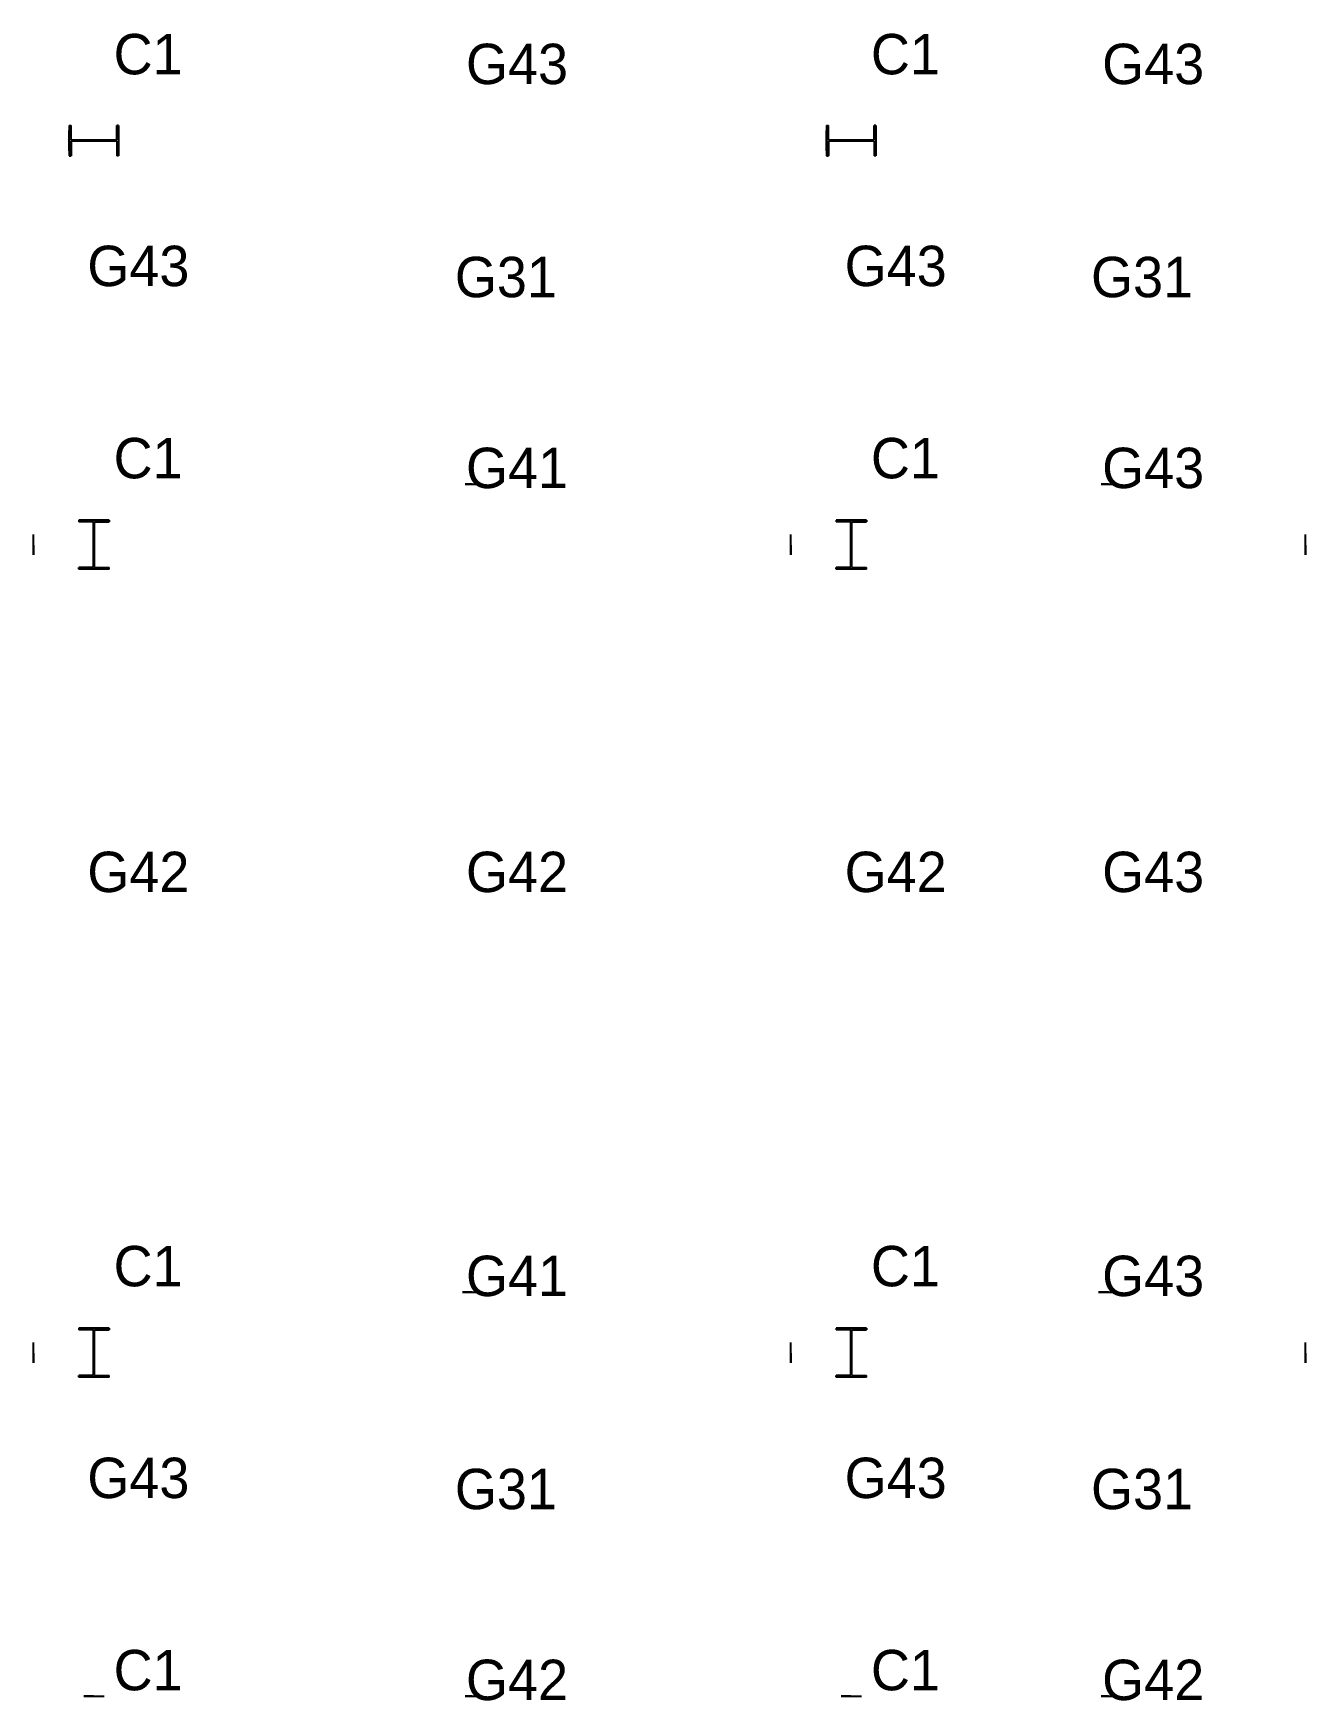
# Model space of a CAD drawing. Extents: x 0 to 468522, y -150 to 33063.
# Drawn here: x 426900 to 439500, y 16554 to 33063 of the extents above; entities that cross this region are included whole.
import ezdxf
from ezdxf.enums import TextEntityAlignment as Align

# ---------------------------------------------------------------- set-up
doc = ezdxf.new("R2010")
doc.units = 0

msp = doc.modelspace()

# ---------------------------------------------------------------- linework, layer by layer
at = {"layer": 'C1'}
for p, q in [((427256, 32150, 6460), (427256, 31850, 6460)), ((427256, 32150, 6460), (427274, 32150, 6460)), ((427274, 32005.5, 6460), (427274, 32150, 6460)), ((427726, 32005.5, 6460), (427726, 32150, 6460)), ((427744, 32150, 6460), (427726, 32150, 6460)), ((427744, 32150, 6460), (427744, 31850, 6460)), ((434756, 32150, 6460), (434756, 31850, 6460)), ((434756, 32150, 6460), (434774, 32150, 6460)), ((434774, 32005.5, 6460), (434774, 32150, 6460)), ((435226, 32005.5, 6460), (435226, 32150, 6460)), ((435244, 32150, 6460), (435226, 32150, 6460)), ((435244, 32150, 6460), (435244, 31850, 6460)), ((427726, 32005.5, 6460), (427274, 32005.5, 6460)), ((427274, 32005.5, 6460), (427274, 32005.5, 6460)), ((427274, 32005.5, 6460), (427274, 32005.5, 6460)), ((427274, 32005.5, 6460), (427274, 32005.5, 6460)), ((427726, 31994.5, 6460), (427274, 31994.5, 6460)), ((427274, 31994.5, 6460), (427274, 31994.5, 6460)), ((427274, 31994.5, 6460), (427274, 31994.5, 6460)), ((427274, 31994.5, 6460), (427274, 31994.5, 6460)), ((427274, 31994.5, 6460), (427274, 31850, 6460)), ((427726, 32005.5, 6460), (427726, 32005.5, 6460)), ((427726, 32005.5, 6460), (427726, 32005.5, 6460)), ((427726, 32005.5, 6460), (427726, 32005.5, 6460)), ((427726, 31994.5, 6460), (427726, 31994.5, 6460)), ((427726, 31994.5, 6460), (427726, 31994.5, 6460)), ((427726, 31994.5, 6460), (427726, 31994.5, 6460)), ((427726, 31994.5, 6460), (427726, 31850, 6460)), ((435226, 32005.5, 6460), (434774, 32005.5, 6460)), ((434774, 32005.5, 6460), (434774, 32005.5, 6460)), ((434774, 32005.5, 6460), (434774, 32005.5, 6460)), ((434774, 32005.5, 6460), (434774, 32005.5, 6460)), ((435226, 31994.5, 6460), (434774, 31994.5, 6460)), ((434774, 31994.5, 6460), (434774, 31994.5, 6460)), ((434774, 31994.5, 6460), (434774, 31994.5, 6460)), ((434774, 31994.5, 6460), (434774, 31994.5, 6460)), ((434774, 31994.5, 6460), (434774, 31850, 6460)), ((435226, 32005.5, 6460), (435226, 32005.5, 6460)), ((435226, 32005.5, 6460), (435226, 32005.5, 6460)), ((435226, 32005.5, 6460), (435226, 32005.5, 6460)), ((435226, 31994.5, 6460), (435226, 31994.5, 6460)), ((435226, 31994.5, 6460), (435226, 31994.5, 6460)), ((435226, 31994.5, 6460), (435226, 31994.5, 6460)), ((435226, 31994.5, 6460), (435226, 31850, 6460)), ((427256, 31850, 6460), (427274, 31850, 6460)), ((427744, 31850, 6460), (427726, 31850, 6460)), ((434756, 31850, 6460), (434774, 31850, 6460)), ((435244, 31850, 6460), (435226, 31850, 6460)), ((427650, 28244, 6460), (427350, 28244, 6460)), ((427350, 28244, 6460), (427350, 28226, 6460)), ((427650, 28244, 6460), (427650, 28226, 6460)), ((435150, 28244, 6460), (434850, 28244, 6460)), ((434850, 28244, 6460), (434850, 28226, 6460)), ((435150, 28244, 6460), (435150, 28226, 6460)), ((427494.5, 28226, 6460), (427350, 28226, 6460)), ((427494.5, 27774, 6460), (427494.5, 28226, 6460)), ((427494.5, 28226, 6460), (427494.5, 28226, 6460)), ((427494.5, 28226, 6460), (427494.5, 28226, 6460)), ((427494.5, 28226, 6460), (427494.5, 28226, 6460)), ((427505.5, 27774, 6460), (427505.5, 28226, 6460)), ((427505.5, 28226, 6460), (427505.5, 28226, 6460)), ((427505.5, 28226, 6460), (427505.5, 28226, 6460)), ((427505.5, 28226, 6460), (427505.5, 28226, 6460)), ((427505.5, 28226, 6460), (427650, 28226, 6460)), ((434994.5, 28226, 6460), (434850, 28226, 6460)), ((434994.5, 27774, 6460), (434994.5, 28226, 6460)), ((434994.5, 28226, 6460), (434994.5, 28226, 6460)), ((434994.5, 28226, 6460), (434994.5, 28226, 6460)), ((434994.5, 28226, 6460), (434994.5, 28226, 6460)), ((435005.5, 27774, 6460), (435005.5, 28226, 6460)), ((435005.5, 28226, 6460), (435005.5, 28226, 6460)), ((435005.5, 28226, 6460), (435005.5, 28226, 6460)), ((435005.5, 28226, 6460), (435005.5, 28226, 6460)), ((435005.5, 28226, 6460), (435150, 28226, 6460)), ((427494.5, 27774, 6460), (427350, 27774, 6460)), ((427350, 27756, 6460), (427350, 27774, 6460)), ((427650, 27756, 6460), (427350, 27756, 6460)), ((427494.5, 27774, 6460), (427494.5, 27774, 6460)), ((427494.5, 27774, 6460), (427494.5, 27774, 6460)), ((427494.5, 27774, 6460), (427494.5, 27774, 6460)), ((427505.5, 27774, 6460), (427505.5, 27774, 6460)), ((427505.5, 27774, 6460), (427505.5, 27774, 6460)), ((427505.5, 27774, 6460), (427505.5, 27774, 6460)), ((427505.5, 27774, 6460), (427650, 27774, 6460)), ((427650, 27756, 6460), (427650, 27774, 6460)), ((434994.5, 27774, 6460), (434850, 27774, 6460)), ((434850, 27756, 6460), (434850, 27774, 6460)), ((435150, 27756, 6460), (434850, 27756, 6460)), ((434994.5, 27774, 6460), (434994.5, 27774, 6460)), ((434994.5, 27774, 6460), (434994.5, 27774, 6460)), ((434994.5, 27774, 6460), (434994.5, 27774, 6460)), ((435005.5, 27774, 6460), (435005.5, 27774, 6460)), ((435005.5, 27774, 6460), (435005.5, 27774, 6460)), ((435005.5, 27774, 6460), (435005.5, 27774, 6460)), ((435005.5, 27774, 6460), (435150, 27774, 6460)), ((435150, 27756, 6460), (435150, 27774, 6460)), ((427650, 20244, 6460), (427350, 20244, 6460)), ((427350, 20244, 6460), (427350, 20226, 6460)), ((427494.5, 20226, 6460), (427350, 20226, 6460)), ((427494.5, 19774, 6460), (427494.5, 20226, 6460)), ((427494.5, 20226, 6460), (427494.5, 20226, 6460)), ((427494.5, 20226, 6460), (427494.5, 20226, 6460)), ((427494.5, 20226, 6460), (427494.5, 20226, 6460)), ((427505.5, 19774, 6460), (427505.5, 20226, 6460)), ((427505.5, 20226, 6460), (427505.5, 20226, 6460)), ((427505.5, 20226, 6460), (427505.5, 20226, 6460)), ((427505.5, 20226, 6460), (427505.5, 20226, 6460)), ((427505.5, 20226, 6460), (427650, 20226, 6460)), ((427650, 20244, 6460), (427650, 20226, 6460)), ((435150, 20244, 6460), (434850, 20244, 6460)), ((434850, 20244, 6460), (434850, 20226, 6460)), ((434994.5, 20226, 6460), (434850, 20226, 6460)), ((434994.5, 19774, 6460), (434994.5, 20226, 6460)), ((434994.5, 20226, 6460), (434994.5, 20226, 6460)), ((434994.5, 20226, 6460), (434994.5, 20226, 6460)), ((434994.5, 20226, 6460), (434994.5, 20226, 6460)), ((435005.5, 19774, 6460), (435005.5, 20226, 6460)), ((435005.5, 20226, 6460), (435005.5, 20226, 6460)), ((435005.5, 20226, 6460), (435005.5, 20226, 6460)), ((435005.5, 20226, 6460), (435005.5, 20226, 6460)), ((435005.5, 20226, 6460), (435150, 20226, 6460)), ((435150, 20244, 6460), (435150, 20226, 6460)), ((427494.5, 19774, 6460), (427350, 19774, 6460)), ((427350, 19756, 6460), (427350, 19774, 6460)), ((427650, 19756, 6460), (427350, 19756, 6460)), ((427494.5, 19774, 6460), (427494.5, 19774, 6460)), ((427494.5, 19774, 6460), (427494.5, 19774, 6460)), ((427494.5, 19774, 6460), (427494.5, 19774, 6460)), ((427505.5, 19774, 6460), (427505.5, 19774, 6460)), ((427505.5, 19774, 6460), (427505.5, 19774, 6460)), ((427505.5, 19774, 6460), (427505.5, 19774, 6460)), ((427505.5, 19774, 6460), (427650, 19774, 6460)), ((427650, 19756, 6460), (427650, 19774, 6460)), ((434994.5, 19774, 6460), (434850, 19774, 6460)), ((434850, 19756, 6460), (434850, 19774, 6460)), ((435150, 19756, 6460), (434850, 19756, 6460)), ((434994.5, 19774, 6460), (434994.5, 19774, 6460)), ((434994.5, 19774, 6460), (434994.5, 19774, 6460)), ((434994.5, 19774, 6460), (434994.5, 19774, 6460)), ((435005.5, 19774, 6460), (435005.5, 19774, 6460)), ((435005.5, 19774, 6460), (435005.5, 19774, 6460)), ((435005.5, 19774, 6460), (435005.5, 19774, 6460)), ((435005.5, 19774, 6460), (435150, 19774, 6460)), ((435150, 19756, 6460), (435150, 19774, 6460))]:
    msp.add_line(p, q, dxfattribs=at)
at = {"layer": 'G31', "extrusion": (0, 1, 0)}
for p, q in [((431175, 28600, 9740), (431325, 28600, 9740)), ((431175, 28600, 9440), (431325, 28600, 9440)), ((431246.75, 28600, 9731), (431175, 28600, 9731)), ((431175, 28600, 9740), (431175, 28600, 9731)), ((431246.75, 28600, 9449), (431175, 28600, 9449)), ((431175, 28600, 9440), (431175, 28600, 9449)), ((431246.75, 28600, 9449), (431246.75, 28600, 9731)), ((431246.75, 28600, 9731), (431246.75, 28600, 9731)), ((431246.75, 28600, 9449), (431246.75, 28600, 9449)), ((431246.75, 28600, 9731), (431246.75, 28600, 9731)), ((431246.75, 28600, 9449), (431246.75, 28600, 9449)), ((431246.75, 28600, 9731), (431246.75, 28600, 9731)), ((431246.75, 28600, 9449), (431246.75, 28600, 9449)), ((431253.25, 28600, 9449), (431253.25, 28600, 9731)), ((431253.25, 28600, 9449), (431253.25, 28600, 9449)), ((431253.25, 28600, 9731), (431253.25, 28600, 9731)), ((431253.25, 28600, 9449), (431253.25, 28600, 9449)), ((431253.25, 28600, 9731), (431253.25, 28600, 9731)), ((431253.25, 28600, 9449), (431253.25, 28600, 9449)), ((431253.25, 28600, 9731), (431253.25, 28600, 9731)), ((431253.25, 28600, 9731), (431325, 28600, 9731)), ((431253.25, 28600, 9449), (431325, 28600, 9449)), ((431325, 28600, 9740), (431325, 28600, 9731)), ((431325, 28600, 9440), (431325, 28600, 9449)), ((437475, 28600, 9740), (437625, 28600, 9740)), ((437475, 28600, 9440), (437625, 28600, 9440)), ((437546.75, 28600, 9731), (437475, 28600, 9731)), ((437475, 28600, 9740), (437475, 28600, 9731)), ((437546.75, 28600, 9449), (437475, 28600, 9449)), ((437475, 28600, 9440), (437475, 28600, 9449)), ((437546.75, 28600, 9449), (437546.75, 28600, 9731)), ((437546.75, 28600, 9731), (437546.75, 28600, 9731)), ((437546.75, 28600, 9449), (437546.75, 28600, 9449)), ((437546.75, 28600, 9731), (437546.75, 28600, 9731)), ((437546.75, 28600, 9449), (437546.75, 28600, 9449)), ((437546.75, 28600, 9731), (437546.75, 28600, 9731)), ((437546.75, 28600, 9449), (437546.75, 28600, 9449)), ((437553.25, 28600, 9449), (437553.25, 28600, 9731)), ((437553.25, 28600, 9449), (437553.25, 28600, 9449)), ((437553.25, 28600, 9731), (437553.25, 28600, 9731)), ((437553.25, 28600, 9449), (437553.25, 28600, 9449)), ((437553.25, 28600, 9731), (437553.25, 28600, 9731)), ((437553.25, 28600, 9449), (437553.25, 28600, 9449)), ((437553.25, 28600, 9731), (437553.25, 28600, 9731)), ((437553.25, 28600, 9731), (437625, 28600, 9731)), ((437553.25, 28600, 9449), (437625, 28600, 9449)), ((437625, 28600, 9740), (437625, 28600, 9731)), ((437625, 28600, 9440), (437625, 28600, 9449)), ((431175, 16600, 9740), (431325, 16600, 9740)), ((431175, 16600, 9440), (431325, 16600, 9440)), ((431246.75, 16600, 9731), (431175, 16600, 9731)), ((431175, 16600, 9740), (431175, 16600, 9731)), ((431246.75, 16600, 9449), (431175, 16600, 9449)), ((431175, 16600, 9440), (431175, 16600, 9449)), ((431246.75, 16600, 9449), (431246.75, 16600, 9731)), ((431246.75, 16600, 9731), (431246.75, 16600, 9731)), ((431246.75, 16600, 9449), (431246.75, 16600, 9449)), ((431246.75, 16600, 9731), (431246.75, 16600, 9731)), ((431246.75, 16600, 9449), (431246.75, 16600, 9449)), ((431246.75, 16600, 9731), (431246.75, 16600, 9731)), ((431246.75, 16600, 9449), (431246.75, 16600, 9449)), ((431253.25, 16600, 9449), (431253.25, 16600, 9731)), ((431253.25, 16600, 9449), (431253.25, 16600, 9449)), ((431253.25, 16600, 9731), (431253.25, 16600, 9731)), ((431253.25, 16600, 9449), (431253.25, 16600, 9449)), ((431253.25, 16600, 9731), (431253.25, 16600, 9731)), ((431253.25, 16600, 9449), (431253.25, 16600, 9449)), ((431253.25, 16600, 9731), (431253.25, 16600, 9731)), ((431253.25, 16600, 9731), (431325, 16600, 9731)), ((431253.25, 16600, 9449), (431325, 16600, 9449)), ((431325, 16600, 9740), (431325, 16600, 9731)), ((431325, 16600, 9440), (431325, 16600, 9449)), ((437475, 16600, 9740), (437625, 16600, 9740)), ((437475, 16600, 9440), (437625, 16600, 9440)), ((437546.75, 16600, 9731), (437475, 16600, 9731)), ((437475, 16600, 9740), (437475, 16600, 9731)), ((437546.75, 16600, 9449), (437475, 16600, 9449)), ((437475, 16600, 9440), (437475, 16600, 9449)), ((437546.75, 16600, 9449), (437546.75, 16600, 9731)), ((437546.75, 16600, 9731), (437546.75, 16600, 9731)), ((437546.75, 16600, 9449), (437546.75, 16600, 9449)), ((437546.75, 16600, 9731), (437546.75, 16600, 9731)), ((437546.75, 16600, 9449), (437546.75, 16600, 9449)), ((437546.75, 16600, 9731), (437546.75, 16600, 9731)), ((437546.75, 16600, 9449), (437546.75, 16600, 9449)), ((437553.25, 16600, 9449), (437553.25, 16600, 9731)), ((437553.25, 16600, 9449), (437553.25, 16600, 9449)), ((437553.25, 16600, 9731), (437553.25, 16600, 9731)), ((437553.25, 16600, 9449), (437553.25, 16600, 9449)), ((437553.25, 16600, 9731), (437553.25, 16600, 9731)), ((437553.25, 16600, 9449), (437553.25, 16600, 9449)), ((437553.25, 16600, 9731), (437553.25, 16600, 9731)), ((437553.25, 16600, 9731), (437625, 16600, 9731)), ((437553.25, 16600, 9449), (437625, 16600, 9449)), ((437625, 16600, 9740), (437625, 16600, 9731)), ((437625, 16600, 9440), (437625, 16600, 9449))]:
    msp.add_line(p, q, dxfattribs=at)
at = {"layer": 'G41', "extrusion": (-1, 0, 0)}
for p, q in [((426900, 27900, 9790), (426900, 28100, 9790)), ((426900, 27900, 9390), (426900, 28100, 9390)), ((426900, 28006, 9768), (426900, 28100, 9768)), ((426900, 28100, 9790), (426900, 28100, 9768)), ((426900, 28006, 9412), (426900, 28100, 9412)), ((426900, 28100, 9390), (426900, 28100, 9412)), ((434400, 27900, 9790), (434400, 28100, 9790)), ((434400, 27900, 9390), (434400, 28100, 9390)), ((434400, 28006, 9768), (434400, 28100, 9768)), ((434400, 28100, 9790), (434400, 28100, 9768)), ((434400, 28006, 9412), (434400, 28100, 9412)), ((434400, 28100, 9390), (434400, 28100, 9412)), ((426900, 28006, 9412), (426900, 28006, 9768)), ((426900, 28006, 9412), (426900, 28006, 9412)), ((426900, 28006, 9768), (426900, 28006, 9768)), ((426900, 28006, 9412), (426900, 28006, 9412)), ((426900, 28006, 9768), (426900, 28006, 9768)), ((426900, 28006, 9412), (426900, 28006, 9412)), ((426900, 28006, 9768), (426900, 28006, 9768)), ((426900, 27994, 9412), (426900, 27994, 9768)), ((426900, 27994, 9768), (426900, 27994, 9768)), ((426900, 27994, 9412), (426900, 27994, 9412)), ((426900, 27994, 9768), (426900, 27994, 9768)), ((426900, 27994, 9412), (426900, 27994, 9412)), ((426900, 27994, 9768), (426900, 27994, 9768)), ((426900, 27994, 9412), (426900, 27994, 9412)), ((426900, 27994, 9768), (426900, 27900, 9768)), ((426900, 27994, 9412), (426900, 27900, 9412)), ((426900, 27900, 9790), (426900, 27900, 9768)), ((426900, 27900, 9390), (426900, 27900, 9412)), ((434400, 28006, 9412), (434400, 28006, 9768)), ((434400, 28006, 9412), (434400, 28006, 9412)), ((434400, 28006, 9768), (434400, 28006, 9768)), ((434400, 28006, 9412), (434400, 28006, 9412)), ((434400, 28006, 9768), (434400, 28006, 9768)), ((434400, 28006, 9412), (434400, 28006, 9412)), ((434400, 28006, 9768), (434400, 28006, 9768)), ((434400, 27994, 9412), (434400, 27994, 9768)), ((434400, 27994, 9768), (434400, 27994, 9768)), ((434400, 27994, 9412), (434400, 27994, 9412)), ((434400, 27994, 9768), (434400, 27994, 9768)), ((434400, 27994, 9412), (434400, 27994, 9412)), ((434400, 27994, 9768), (434400, 27994, 9768)), ((434400, 27994, 9412), (434400, 27994, 9412)), ((434400, 27994, 9768), (434400, 27900, 9768)), ((434400, 27994, 9412), (434400, 27900, 9412)), ((434400, 27900, 9790), (434400, 27900, 9768)), ((434400, 27900, 9390), (434400, 27900, 9412)), ((426900, 19900, 9790), (426900, 20100, 9790)), ((426900, 19900, 9390), (426900, 20100, 9390)), ((426900, 20006, 9768), (426900, 20100, 9768)), ((426900, 20100, 9790), (426900, 20100, 9768)), ((426900, 20006, 9412), (426900, 20100, 9412)), ((426900, 20100, 9390), (426900, 20100, 9412)), ((426900, 20006, 9412), (426900, 20006, 9768)), ((426900, 20006, 9412), (426900, 20006, 9412)), ((426900, 20006, 9768), (426900, 20006, 9768)), ((426900, 20006, 9412), (426900, 20006, 9412)), ((426900, 20006, 9768), (426900, 20006, 9768)), ((426900, 20006, 9412), (426900, 20006, 9412)), ((426900, 20006, 9768), (426900, 20006, 9768)), ((426900, 19994, 9412), (426900, 19994, 9768)), ((426900, 19994, 9768), (426900, 19994, 9768)), ((426900, 19994, 9412), (426900, 19994, 9412)), ((426900, 19994, 9768), (426900, 19994, 9768)), ((426900, 19994, 9412), (426900, 19994, 9412)), ((426900, 19994, 9768), (426900, 19994, 9768)), ((426900, 19994, 9412), (426900, 19994, 9412)), ((426900, 19994, 9768), (426900, 19900, 9768)), ((426900, 19994, 9412), (426900, 19900, 9412)), ((434400, 19900, 9790), (434400, 20100, 9790)), ((434400, 19900, 9390), (434400, 20100, 9390)), ((434400, 20006, 9768), (434400, 20100, 9768)), ((434400, 20100, 9790), (434400, 20100, 9768)), ((434400, 20006, 9412), (434400, 20100, 9412)), ((434400, 20100, 9390), (434400, 20100, 9412)), ((434400, 20006, 9412), (434400, 20006, 9768)), ((434400, 20006, 9412), (434400, 20006, 9412)), ((434400, 20006, 9768), (434400, 20006, 9768)), ((434400, 20006, 9412), (434400, 20006, 9412)), ((434400, 20006, 9768), (434400, 20006, 9768)), ((434400, 20006, 9412), (434400, 20006, 9412)), ((434400, 20006, 9768), (434400, 20006, 9768)), ((434400, 19994, 9412), (434400, 19994, 9768)), ((434400, 19994, 9768), (434400, 19994, 9768)), ((434400, 19994, 9412), (434400, 19994, 9412)), ((434400, 19994, 9768), (434400, 19994, 9768)), ((434400, 19994, 9412), (434400, 19994, 9412)), ((434400, 19994, 9768), (434400, 19994, 9768)), ((434400, 19994, 9412), (434400, 19994, 9412)), ((434400, 19994, 9768), (434400, 19900, 9768)), ((434400, 19994, 9412), (434400, 19900, 9412)), ((426900, 19900, 9790), (426900, 19900, 9768)), ((426900, 19900, 9390), (426900, 19900, 9412)), ((434400, 19900, 9790), (434400, 19900, 9768)), ((434400, 19900, 9390), (434400, 19900, 9412))]:
    msp.add_line(p, q, dxfattribs=at)
at = {"layer": 'G42', "extrusion": (0, 1, 0)}
for p, q in [((431150, 20600, 9790), (431350, 20600, 9790)), ((431150, 20600, 9390), (431350, 20600, 9390)), ((431245.5, 20600, 9776), (431150, 20600, 9776)), ((431150, 20600, 9790), (431150, 20600, 9776)), ((431245.5, 20600, 9404), (431150, 20600, 9404)), ((431150, 20600, 9390), (431150, 20600, 9404)), ((431245.5, 20600, 9404), (431245.5, 20600, 9776)), ((431245.5, 20600, 9776), (431245.5, 20600, 9776)), ((431245.5, 20600, 9404), (431245.5, 20600, 9404)), ((431245.5, 20600, 9776), (431245.5, 20600, 9776)), ((431245.5, 20600, 9404), (431245.5, 20600, 9404)), ((431245.5, 20600, 9776), (431245.5, 20600, 9776)), ((431245.5, 20600, 9404), (431245.5, 20600, 9404)), ((431254.5, 20600, 9404), (431254.5, 20600, 9776)), ((431254.5, 20600, 9404), (431254.5, 20600, 9404)), ((431254.5, 20600, 9776), (431254.5, 20600, 9776)), ((431254.5, 20600, 9404), (431254.5, 20600, 9404)), ((431254.5, 20600, 9776), (431254.5, 20600, 9776)), ((431254.5, 20600, 9404), (431254.5, 20600, 9404)), ((431254.5, 20600, 9776), (431254.5, 20600, 9776)), ((431254.5, 20600, 9776), (431350, 20600, 9776)), ((431254.5, 20600, 9404), (431350, 20600, 9404)), ((431350, 20600, 9790), (431350, 20600, 9776)), ((431350, 20600, 9390), (431350, 20600, 9404)), ((427400, 20244, 9790), (427600, 20244, 9790)), ((427400, 20244, 9390), (427600, 20244, 9390)), ((427495.5, 20244, 9776), (427400, 20244, 9776)), ((427400, 20244, 9790), (427400, 20244, 9776)), ((427495.5, 20244, 9404), (427400, 20244, 9404)), ((427400, 20244, 9390), (427400, 20244, 9404)), ((427495.5, 20244, 9404), (427495.5, 20244, 9776)), ((427495.5, 20244, 9776), (427495.5, 20244, 9776)), ((427495.5, 20244, 9404), (427495.5, 20244, 9404)), ((427495.5, 20244, 9776), (427495.5, 20244, 9776)), ((427495.5, 20244, 9404), (427495.5, 20244, 9404)), ((427495.5, 20244, 9776), (427495.5, 20244, 9776)), ((427495.5, 20244, 9404), (427495.5, 20244, 9404)), ((427504.5, 20244, 9404), (427504.5, 20244, 9776)), ((427504.5, 20244, 9404), (427504.5, 20244, 9404)), ((427504.5, 20244, 9776), (427504.5, 20244, 9776)), ((427504.5, 20244, 9404), (427504.5, 20244, 9404)), ((427504.5, 20244, 9776), (427504.5, 20244, 9776)), ((427504.5, 20244, 9404), (427504.5, 20244, 9404)), ((427504.5, 20244, 9776), (427504.5, 20244, 9776)), ((427504.5, 20244, 9776), (427600, 20244, 9776)), ((427504.5, 20244, 9404), (427600, 20244, 9404)), ((427600, 20244, 9790), (427600, 20244, 9776)), ((427600, 20244, 9390), (427600, 20244, 9404)), ((434900, 20244, 9790), (435100, 20244, 9790)), ((434900, 20244, 9390), (435100, 20244, 9390)), ((434995.5, 20244, 9776), (434900, 20244, 9776)), ((434900, 20244, 9790), (434900, 20244, 9776)), ((434995.5, 20244, 9404), (434900, 20244, 9404)), ((434900, 20244, 9390), (434900, 20244, 9404)), ((434995.5, 20244, 9404), (434995.5, 20244, 9776)), ((434995.5, 20244, 9776), (434995.5, 20244, 9776)), ((434995.5, 20244, 9404), (434995.5, 20244, 9404)), ((434995.5, 20244, 9776), (434995.5, 20244, 9776)), ((434995.5, 20244, 9404), (434995.5, 20244, 9404)), ((434995.5, 20244, 9776), (434995.5, 20244, 9776)), ((434995.5, 20244, 9404), (434995.5, 20244, 9404)), ((435004.5, 20244, 9404), (435004.5, 20244, 9776)), ((435004.5, 20244, 9404), (435004.5, 20244, 9404)), ((435004.5, 20244, 9776), (435004.5, 20244, 9776)), ((435004.5, 20244, 9404), (435004.5, 20244, 9404)), ((435004.5, 20244, 9776), (435004.5, 20244, 9776)), ((435004.5, 20244, 9404), (435004.5, 20244, 9404)), ((435004.5, 20244, 9776), (435004.5, 20244, 9776)), ((435004.5, 20244, 9776), (435100, 20244, 9776)), ((435004.5, 20244, 9404), (435100, 20244, 9404)), ((435100, 20244, 9790), (435100, 20244, 9776)), ((435100, 20244, 9390), (435100, 20244, 9404))]:
    msp.add_line(p, q, dxfattribs=at)
at = {"layer": 'G43', "extrusion": (-1, 0, 0)}
for p, q in [((427256, 31900, 9790), (427256, 32100, 9790)), ((427256, 31900, 9390), (427256, 32100, 9390)), ((427256, 32004, 9777), (427256, 32100, 9777)), ((427256, 32100, 9790), (427256, 32100, 9777)), ((427256, 32004, 9403), (427256, 32100, 9403)), ((427256, 32100, 9390), (427256, 32100, 9403)), ((434756, 31900, 9790), (434756, 32100, 9790)), ((434756, 31900, 9390), (434756, 32100, 9390)), ((434756, 32004, 9777), (434756, 32100, 9777)), ((434756, 32100, 9790), (434756, 32100, 9777)), ((434756, 32004, 9403), (434756, 32100, 9403)), ((434756, 32100, 9390), (434756, 32100, 9403)), ((427256, 32004, 9403), (427256, 32004, 9777)), ((427256, 32004, 9403), (427256, 32004, 9403)), ((427256, 32004, 9777), (427256, 32004, 9777)), ((427256, 32004, 9403), (427256, 32004, 9403)), ((427256, 32004, 9777), (427256, 32004, 9777)), ((427256, 32004, 9403), (427256, 32004, 9403)), ((427256, 32004, 9777), (427256, 32004, 9777)), ((427256, 31996, 9403), (427256, 31996, 9777)), ((427256, 31996, 9777), (427256, 31996, 9777)), ((427256, 31996, 9403), (427256, 31996, 9403)), ((427256, 31996, 9777), (427256, 31996, 9777)), ((427256, 31996, 9403), (427256, 31996, 9403)), ((427256, 31996, 9777), (427256, 31996, 9777)), ((427256, 31996, 9403), (427256, 31996, 9403)), ((427256, 31996, 9777), (427256, 31900, 9777)), ((427256, 31996, 9403), (427256, 31900, 9403)), ((427256, 31900, 9790), (427256, 31900, 9777)), ((427256, 31900, 9390), (427256, 31900, 9403)), ((434756, 32004, 9403), (434756, 32004, 9777)), ((434756, 32004, 9403), (434756, 32004, 9403)), ((434756, 32004, 9777), (434756, 32004, 9777)), ((434756, 32004, 9403), (434756, 32004, 9403)), ((434756, 32004, 9777), (434756, 32004, 9777)), ((434756, 32004, 9403), (434756, 32004, 9403)), ((434756, 32004, 9777), (434756, 32004, 9777)), ((434756, 31996, 9403), (434756, 31996, 9777)), ((434756, 31996, 9777), (434756, 31996, 9777)), ((434756, 31996, 9403), (434756, 31996, 9403)), ((434756, 31996, 9777), (434756, 31996, 9777)), ((434756, 31996, 9403), (434756, 31996, 9403)), ((434756, 31996, 9777), (434756, 31996, 9777)), ((434756, 31996, 9403), (434756, 31996, 9403)), ((434756, 31996, 9777), (434756, 31900, 9777)), ((434756, 31996, 9403), (434756, 31900, 9403)), ((434756, 31900, 9790), (434756, 31900, 9777)), ((434756, 31900, 9390), (434756, 31900, 9403)), ((439500, 27900, 9790), (439500, 28100, 9790)), ((439500, 27900, 9390), (439500, 28100, 9390)), ((439500, 28004, 9777), (439500, 28100, 9777)), ((439500, 28100, 9790), (439500, 28100, 9777)), ((439500, 28004, 9403), (439500, 28100, 9403)), ((439500, 28100, 9390), (439500, 28100, 9403)), ((439500, 28004, 9403), (439500, 28004, 9777)), ((439500, 28004, 9403), (439500, 28004, 9403)), ((439500, 28004, 9777), (439500, 28004, 9777)), ((439500, 28004, 9403), (439500, 28004, 9403)), ((439500, 28004, 9777), (439500, 28004, 9777)), ((439500, 28004, 9403), (439500, 28004, 9403)), ((439500, 28004, 9777), (439500, 28004, 9777)), ((439500, 27996, 9403), (439500, 27996, 9777)), ((439500, 27996, 9777), (439500, 27996, 9777)), ((439500, 27996, 9403), (439500, 27996, 9403)), ((439500, 27996, 9777), (439500, 27996, 9777)), ((439500, 27996, 9403), (439500, 27996, 9403)), ((439500, 27996, 9777), (439500, 27996, 9777)), ((439500, 27996, 9403), (439500, 27996, 9403)), ((439500, 27996, 9777), (439500, 27900, 9777)), ((439500, 27996, 9403), (439500, 27900, 9403)), ((439500, 27900, 9790), (439500, 27900, 9777)), ((439500, 27900, 9390), (439500, 27900, 9403)), ((439500, 19900, 9790), (439500, 20100, 9790)), ((439500, 19900, 9390), (439500, 20100, 9390)), ((439500, 20004, 9777), (439500, 20100, 9777)), ((439500, 20100, 9790), (439500, 20100, 9777)), ((439500, 20004, 9403), (439500, 20100, 9403)), ((439500, 20100, 9390), (439500, 20100, 9403)), ((439500, 20004, 9403), (439500, 20004, 9777)), ((439500, 20004, 9403), (439500, 20004, 9403)), ((439500, 20004, 9777), (439500, 20004, 9777)), ((439500, 20004, 9403), (439500, 20004, 9403)), ((439500, 20004, 9777), (439500, 20004, 9777)), ((439500, 20004, 9403), (439500, 20004, 9403)), ((439500, 20004, 9777), (439500, 20004, 9777)), ((439500, 19996, 9403), (439500, 19996, 9777)), ((439500, 19996, 9777), (439500, 19996, 9777)), ((439500, 19996, 9403), (439500, 19996, 9403)), ((439500, 19996, 9777), (439500, 19996, 9777)), ((439500, 19996, 9403), (439500, 19996, 9403)), ((439500, 19996, 9777), (439500, 19996, 9777)), ((439500, 19996, 9403), (439500, 19996, 9403)), ((439500, 19996, 9777), (439500, 19900, 9777)), ((439500, 19996, 9403), (439500, 19900, 9403)), ((439500, 19900, 9790), (439500, 19900, 9777)), ((439500, 19900, 9390), (439500, 19900, 9403))]:
    msp.add_line(p, q, dxfattribs=at)
at = {"layer": 'G43', "extrusion": (0, 1, 0)}
for p, q in [((427400, 28244, 9790), (427600, 28244, 9790)), ((427400, 28244, 9390), (427600, 28244, 9390)), ((427496, 28244, 9777), (427400, 28244, 9777)), ((427400, 28244, 9790), (427400, 28244, 9777)), ((427496, 28244, 9403), (427400, 28244, 9403)), ((427400, 28244, 9390), (427400, 28244, 9403)), ((427496, 28244, 9403), (427496, 28244, 9777)), ((427496, 28244, 9777), (427496, 28244, 9777)), ((427496, 28244, 9403), (427496, 28244, 9403)), ((427496, 28244, 9777), (427496, 28244, 9777)), ((427496, 28244, 9403), (427496, 28244, 9403)), ((427496, 28244, 9777), (427496, 28244, 9777)), ((427496, 28244, 9403), (427496, 28244, 9403)), ((427504, 28244, 9403), (427504, 28244, 9777)), ((427504, 28244, 9403), (427504, 28244, 9403)), ((427504, 28244, 9777), (427504, 28244, 9777)), ((427504, 28244, 9403), (427504, 28244, 9403)), ((427504, 28244, 9777), (427504, 28244, 9777)), ((427504, 28244, 9403), (427504, 28244, 9403)), ((427504, 28244, 9777), (427504, 28244, 9777)), ((427504, 28244, 9777), (427600, 28244, 9777)), ((427504, 28244, 9403), (427600, 28244, 9403)), ((427600, 28244, 9790), (427600, 28244, 9777)), ((427600, 28244, 9390), (427600, 28244, 9403)), ((434900, 28244, 9790), (435100, 28244, 9790)), ((434900, 28244, 9390), (435100, 28244, 9390)), ((434996, 28244, 9777), (434900, 28244, 9777)), ((434900, 28244, 9790), (434900, 28244, 9777)), ((434996, 28244, 9403), (434900, 28244, 9403)), ((434900, 28244, 9390), (434900, 28244, 9403)), ((434996, 28244, 9403), (434996, 28244, 9777)), ((434996, 28244, 9777), (434996, 28244, 9777)), ((434996, 28244, 9403), (434996, 28244, 9403)), ((434996, 28244, 9777), (434996, 28244, 9777)), ((434996, 28244, 9403), (434996, 28244, 9403)), ((434996, 28244, 9777), (434996, 28244, 9777)), ((434996, 28244, 9403), (434996, 28244, 9403)), ((435004, 28244, 9403), (435004, 28244, 9777)), ((435004, 28244, 9403), (435004, 28244, 9403)), ((435004, 28244, 9777), (435004, 28244, 9777)), ((435004, 28244, 9403), (435004, 28244, 9403)), ((435004, 28244, 9777), (435004, 28244, 9777)), ((435004, 28244, 9403), (435004, 28244, 9403)), ((435004, 28244, 9777), (435004, 28244, 9777)), ((435004, 28244, 9777), (435100, 28244, 9777)), ((435004, 28244, 9403), (435100, 28244, 9403)), ((435100, 28244, 9790), (435100, 28244, 9777)), ((435100, 28244, 9390), (435100, 28244, 9403)), ((437450, 20600, 9790), (437650, 20600, 9790)), ((437450, 20600, 9390), (437650, 20600, 9390)), ((437546, 20600, 9777), (437450, 20600, 9777)), ((437450, 20600, 9790), (437450, 20600, 9777)), ((437546, 20600, 9403), (437450, 20600, 9403)), ((437450, 20600, 9390), (437450, 20600, 9403)), ((437546, 20600, 9403), (437546, 20600, 9777)), ((437546, 20600, 9777), (437546, 20600, 9777)), ((437546, 20600, 9403), (437546, 20600, 9403)), ((437546, 20600, 9777), (437546, 20600, 9777)), ((437546, 20600, 9403), (437546, 20600, 9403)), ((437546, 20600, 9777), (437546, 20600, 9777)), ((437546, 20600, 9403), (437546, 20600, 9403)), ((437554, 20600, 9403), (437554, 20600, 9777)), ((437554, 20600, 9403), (437554, 20600, 9403)), ((437554, 20600, 9777), (437554, 20600, 9777)), ((437554, 20600, 9403), (437554, 20600, 9403)), ((437554, 20600, 9777), (437554, 20600, 9777)), ((437554, 20600, 9403), (437554, 20600, 9403)), ((437554, 20600, 9777), (437554, 20600, 9777)), ((437554, 20600, 9777), (437650, 20600, 9777)), ((437554, 20600, 9403), (437650, 20600, 9403)), ((437650, 20600, 9790), (437650, 20600, 9777)), ((437650, 20600, 9390), (437650, 20600, 9403)), ((427400, 16600, 9790), (427600, 16600, 9790)), ((427400, 16600, 9390), (427600, 16600, 9390)), ((427496, 16600, 9777), (427400, 16600, 9777)), ((427400, 16600, 9790), (427400, 16600, 9777)), ((427496, 16600, 9403), (427400, 16600, 9403)), ((427400, 16600, 9390), (427400, 16600, 9403)), ((427496, 16600, 9403), (427496, 16600, 9777)), ((427496, 16600, 9777), (427496, 16600, 9777)), ((427496, 16600, 9403), (427496, 16600, 9403)), ((427496, 16600, 9777), (427496, 16600, 9777)), ((427496, 16600, 9403), (427496, 16600, 9403)), ((427496, 16600, 9777), (427496, 16600, 9777)), ((427496, 16600, 9403), (427496, 16600, 9403)), ((427504, 16600, 9403), (427504, 16600, 9777)), ((427504, 16600, 9403), (427504, 16600, 9403)), ((427504, 16600, 9777), (427504, 16600, 9777)), ((427504, 16600, 9403), (427504, 16600, 9403)), ((427504, 16600, 9777), (427504, 16600, 9777)), ((427504, 16600, 9403), (427504, 16600, 9403)), ((427504, 16600, 9777), (427504, 16600, 9777)), ((427504, 16600, 9777), (427600, 16600, 9777)), ((427504, 16600, 9403), (427600, 16600, 9403)), ((427600, 16600, 9790), (427600, 16600, 9777)), ((427600, 16600, 9390), (427600, 16600, 9403)), ((434900, 16600, 9790), (435100, 16600, 9790)), ((434900, 16600, 9390), (435100, 16600, 9390)), ((434996, 16600, 9777), (434900, 16600, 9777)), ((434900, 16600, 9790), (434900, 16600, 9777)), ((434996, 16600, 9403), (434900, 16600, 9403)), ((434900, 16600, 9390), (434900, 16600, 9403)), ((434996, 16600, 9403), (434996, 16600, 9777)), ((434996, 16600, 9777), (434996, 16600, 9777)), ((434996, 16600, 9403), (434996, 16600, 9403)), ((434996, 16600, 9777), (434996, 16600, 9777)), ((434996, 16600, 9403), (434996, 16600, 9403)), ((434996, 16600, 9777), (434996, 16600, 9777)), ((434996, 16600, 9403), (434996, 16600, 9403)), ((435004, 16600, 9403), (435004, 16600, 9777)), ((435004, 16600, 9403), (435004, 16600, 9403)), ((435004, 16600, 9777), (435004, 16600, 9777)), ((435004, 16600, 9403), (435004, 16600, 9403)), ((435004, 16600, 9777), (435004, 16600, 9777)), ((435004, 16600, 9403), (435004, 16600, 9403)), ((435004, 16600, 9777), (435004, 16600, 9777)), ((435004, 16600, 9777), (435100, 16600, 9777)), ((435004, 16600, 9403), (435100, 16600, 9403)), ((435100, 16600, 9790), (435100, 16600, 9777)), ((435100, 16600, 9390), (435100, 16600, 9403))]:
    msp.add_line(p, q, dxfattribs=at)

# ---------------------------------------------------------------- texts
at = {"layer": 'C1'}
for p in [(428036.8, 32536.8, 9590), (435536.8, 32536.8, 9590), (428036.8, 28536.8, 9590), (435536.8, 28536.8, 9590), (428036.8, 20536.8, 9590), (435536.8, 20536.8, 9590), (428036.8, 16536.8, 9590), (435536.8, 16536.8, 9590)]:
    msp.add_text('C1', height=400, dxfattribs=at).set_placement(p, align=Align.BOTTOM_CENTER)
at = {"layer": 'G31'}
for p in [(431580, 30330, 9590), (437880, 30330, 9590), (431580, 18330, 9590), (437880, 18330, 9590)]:
    msp.add_text('G31', height=400, dxfattribs=at).set_placement(p, align=Align.BOTTOM_CENTER)
at = {"layer": 'G41'}
for p in [(431690, 28440, 9590), (431690, 20440, 9590)]:
    msp.add_text('G41', height=400, dxfattribs=at).set_placement(p, align=Align.BOTTOM_CENTER)
at = {"layer": 'G42'}
for p in [(427940, 24440, 9590), (431690, 24440, 9590), (435440, 24440, 9590), (431690, 16440, 9590), (437990, 16440, 9590)]:
    msp.add_text('G42', height=400, dxfattribs=at).set_placement(p, align=Align.BOTTOM_CENTER)
at = {"layer": 'G43'}
for p in [(431690, 32440, 9590), (437990, 32440, 9590), (427940, 30440, 9590), (435440, 30440, 9590), (437990, 28440, 9590), (437990, 24440, 9590), (437990, 20440, 9590), (427940, 18440, 9590), (435440, 18440, 9590)]:
    msp.add_text('G43', height=400, dxfattribs=at).set_placement(p, align=Align.BOTTOM_CENTER)

doc.saveas('drawing.dxf')
